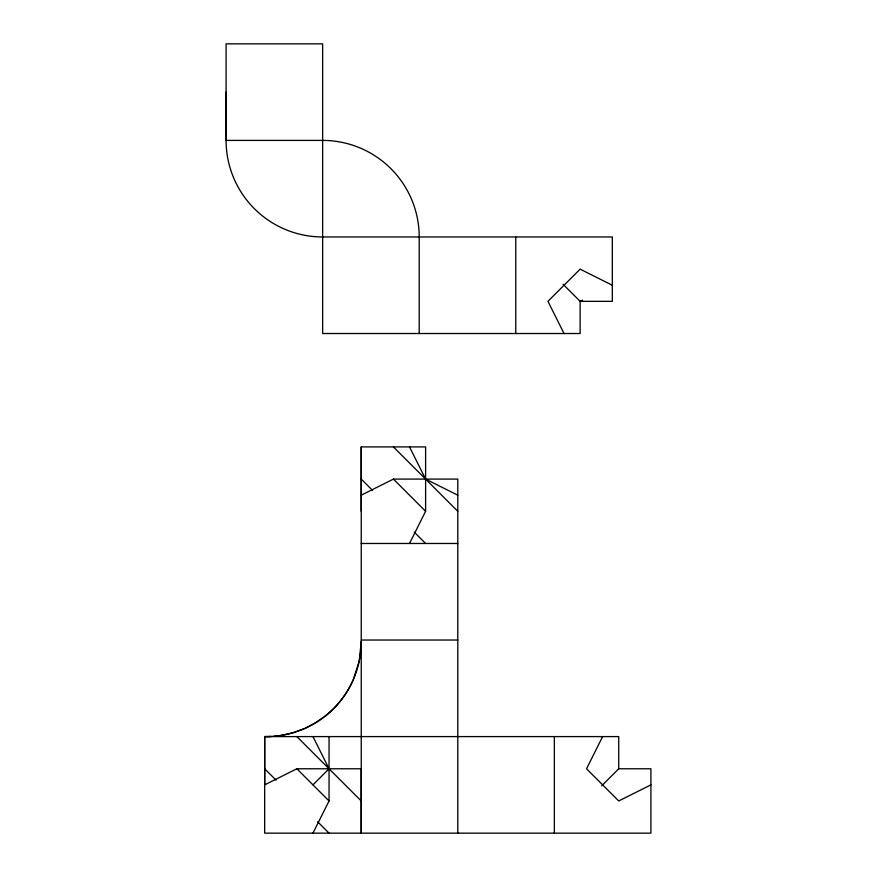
<?xml version="1.0" encoding="UTF-8"?>
<svg xmlns="http://www.w3.org/2000/svg" width="877" height="877" viewBox="0 0 877 877"><rect width="100%" height="100%" fill="white"/><g stroke="black" fill="none" stroke-linecap="round" stroke-linejoin="round"><path stroke-width="1.32" d="M226.091 92.129L226.091 140.408A96.558 96.558 0 0 0 322.648 236.965L612.332 236.965L612.332 301.337L580.135 301.337L563.1 284.301M265.874 736.592L264.668 736.581L264.668 784.871L296.865 768.778L361.236 768.778L361.236 833.15L361.236 446.908L425.608 446.908L425.608 511.291L409.515 543.477M353.234 679.796L359.208 661.137L361.236 641.646A94.946 94.946 0 0 1 266.279 736.592L270.752 736.483M352.916 680.508C346.667 694.474 336.976 706.873 324.939 716.301M312.957 833.15L329.05 800.964L329.05 736.592M602.631 736.592L586.538 768.778L618.723 800.964L650.909 784.871M312.957 784.871L329.05 768.778L312.957 736.592M601.688 785.814L618.723 768.778L650.909 768.778L650.909 833.15L264.668 833.15L264.668 736.592L618.723 736.592L618.723 768.778M323.756 717.222L315.271 722.977L305.854 727.954M582.525 300.153L580.135 301.337L580.135 333.523L322.648 333.523L322.648 43.85L226.091 43.85L226.091 140.408L322.648 140.408A96.558 96.558 0 0 1 419.206 236.965L419.206 333.523M361.236 495.187L393.422 479.094L457.794 479.094L457.794 833.15M304.516 728.557L292.951 732.766L281.681 735.332M281.013 735.441L274.501 736.231M361.236 543.477L457.794 543.477M361.236 640.035L457.794 640.035M266.082 736.592L265.402 736.592M612.332 285.244L580.135 269.151L547.95 301.337L564.043 333.523M457.794 495.187L425.608 479.094L409.515 446.908M393.422 446.908L457.794 511.291M393.422 479.094L425.608 511.291M361.236 479.094L372.593 490.462M414.24 532.109L425.608 543.477M296.865 736.592L361.236 800.964M296.865 768.778L329.05 800.964M264.668 768.778L276.036 780.135M317.682 821.793L329.05 833.15M554.352 736.592L554.352 833.15M515.764 236.965L515.764 333.523M361.236 446.908L361.236 511.291"/></g></svg>
